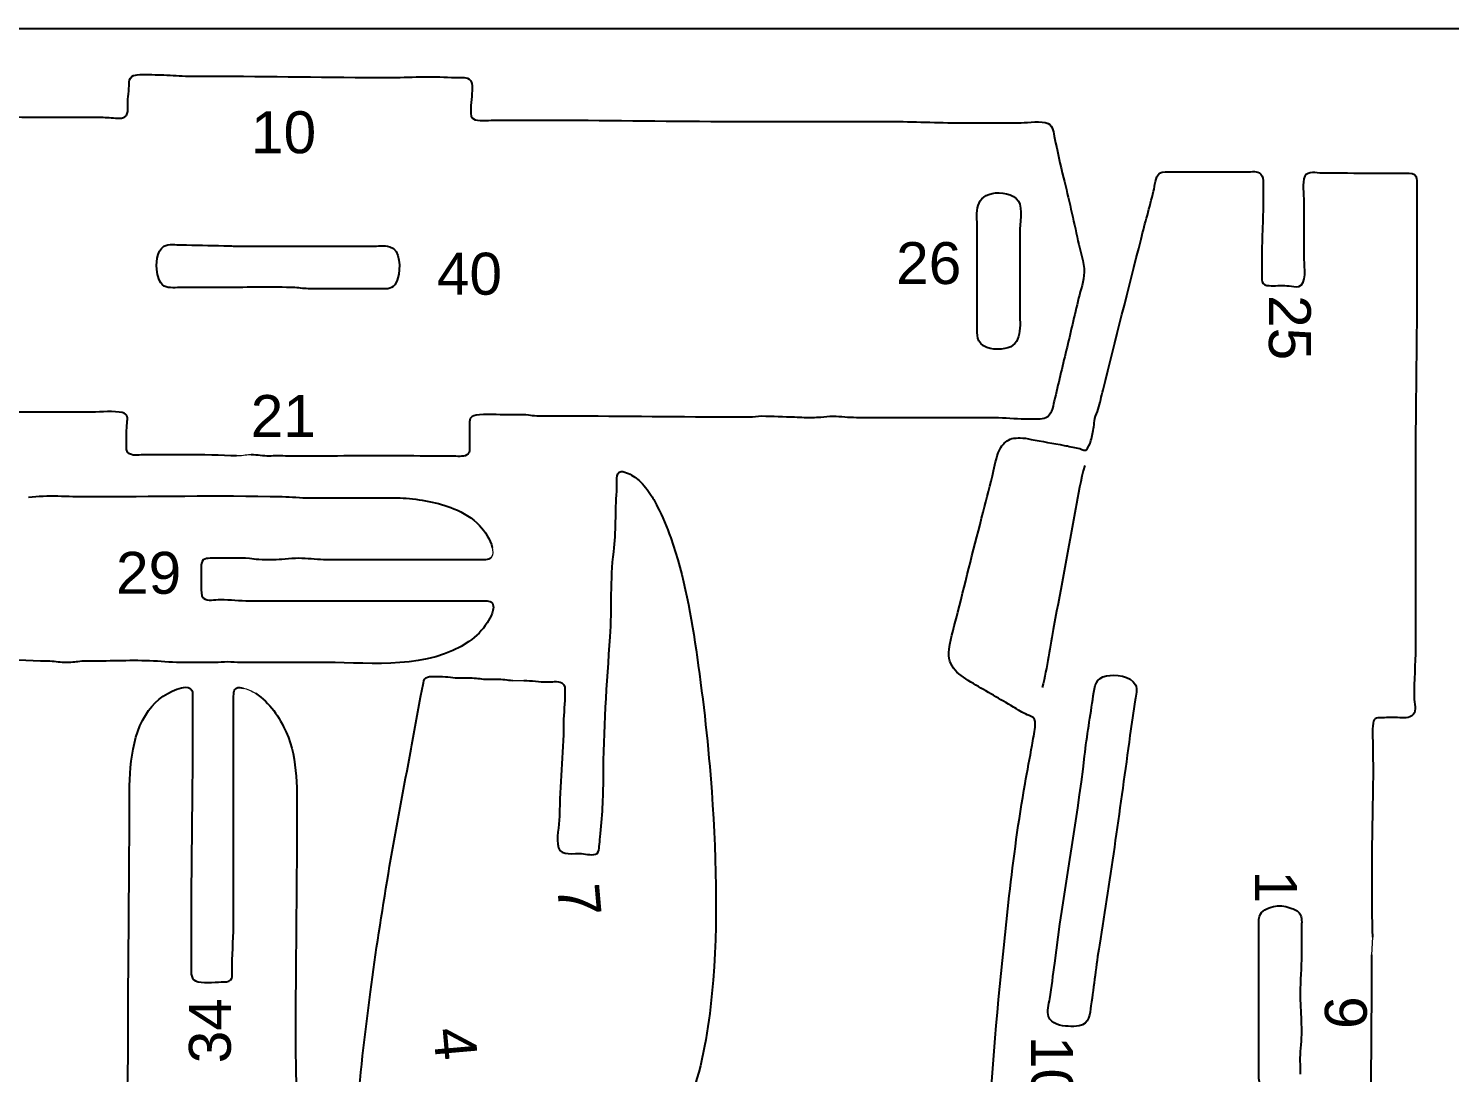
# Model space of a CAD drawing. Header units: millimetres. Extents: x 0 to 300, y 0 to 230.
# Drawn here: x 53.5 to 155.1, y 155.3 to 230 of the extents above; entities that cross this region are included whole.
import ezdxf
from ezdxf.enums import TextEntityAlignment as Align

# ---------------------------------------------------------------- set-up
doc = ezdxf.new("R2010")
doc.units = ezdxf.units.MM
doc.layers.add('Cut', color=7, linetype='Continuous', true_color=0xffffff)
for name, color, linetype, lineweight, true_color in [('Linen', 2, 'Continuous', 25, 0xffff00), ('Stege', 5, 'Continuous', 20, 0x0000ff), ('Text', 1, 'Continuous', 25, 0xff0000)]:
    doc.layers.add(name, color=color, linetype=linetype, lineweight=lineweight, true_color=true_color)
doc.styles.add('textstyle0', font='')
doc.styles.add('textstyle1', font='')
doc.styles.add('textstyle2', font='')
doc.styles.add('textstyle20', font='')
doc.styles.add('textstyle21', font='')
doc.styles.add('textstyle22', font='')
doc.styles.add('textstyle23', font='')
doc.styles.add('textstyle24', font='')
doc.styles.add('textstyle26', font='')
doc.styles.add('textstyle27', font='')
doc.styles.add('textstyle3', font='')
doc.styles.add('textstyle5', font='')
doc.styles.get('textstyle0').set_extended_font_data('Arial')
doc.styles.get('textstyle1').set_extended_font_data('Arial')
doc.styles.get('textstyle2').set_extended_font_data('Arial')
doc.styles.get('textstyle20').set_extended_font_data('Arial')
doc.styles.get('textstyle21').set_extended_font_data('Arial')
doc.styles.get('textstyle22').set_extended_font_data('Arial')
doc.styles.get('textstyle23').set_extended_font_data('Arial')
doc.styles.get('textstyle24').set_extended_font_data('Arial')
doc.styles.get('textstyle26').set_extended_font_data('Arial')
doc.styles.get('textstyle27').set_extended_font_data('Arial')
doc.styles.get('textstyle3').set_extended_font_data('Arial')
doc.styles.get('textstyle5').set_extended_font_data('Arial')

msp = doc.modelspace()

# ---------------------------------------------------------------- linework, layer by layer
at = {"layer": 'Cut'}
msp.add_line((0, 230), (300, 230), dxfattribs=at)
for points in [[(87, 223.44), (90.34, 223.44)], [(103.09, 223.35), (114.77, 223.35)], [(135.21, 219.74), (137.27, 219.74)], [(149.64, 219.64), (151.79, 219.64)], [(144.73, 213.46), (144.73, 217.58)], [(152.78, 217.48), (152.78, 211.2)], [(121.35, 209.9), (121.35, 215.5)], [(75.62, 214.42), (78.07, 214.42)], [(124.39, 215.4), (124.39, 209.8)], [(67.28, 211.47), (64.63, 211.47)], [(78.47, 211.37), (75.62, 211.37)], [(58.06, 202.54), (52.66, 202.54)], [(64.63, 199.5), (61.88, 199.5)], [(81.96, 189.05), (85.3, 189.05)], [(68.18, 166.2), (68.18, 177.97), (68.18, 181.6)], [(65.14, 166.49), (65.14, 162.96)], [(144.53, 165.57), (144.53, 163.71)], [(141.49, 155.37), (141.49, 157.14), (141.49, 164.1)]]:
    msp.add_lwpolyline(points, dxfattribs=at)
for points in [[(60.81, 226.45), (60.93, 226.64), (61.11, 226.66), (61.29, 226.68)], [(61.29, 226.68), (61.75, 226.72), (62.48, 226.69), (62.96, 226.68)], [(62.96, 226.68), (63.57, 226.67), (64.14, 226.61), (64.73, 226.59)], [(60.63, 225.11), (60.66, 225.37), (60.7, 225.65), (60.71, 225.9)], [(60.71, 225.9), (60.71, 226.08), (60.69, 226.28), (60.81, 226.45)], [(64.73, 226.59), (65.29, 226.56), (65.92, 226.58), (66.49, 226.58)], [(66.49, 226.58), (70.75, 226.58), (75.01, 226.49), (79.25, 226.49)], [(79.25, 226.49), (80.75, 226.49), (82.28, 226.6), (83.76, 226.49)], [(83.76, 226.49), (84.02, 226.48), (84.31, 226.49), (84.55, 226.48)], [(84.55, 226.48), (84.71, 226.48), (84.86, 226.48), (85.01, 226.38)], [(85.01, 226.38), (85.24, 226.23), (85.23, 225.93), (85.24, 225.7)], [(85.24, 225.7), (85.24, 225.3), (85.13, 224.53), (85.14, 224.13)], [(60.51, 223.78), (60.7, 224.06), (60.59, 224.75), (60.63, 225.11)], [(38.23, 223.74), (45.11, 223.74), (51.97, 223.64), (58.84, 223.64)], [(58.84, 223.64), (59.23, 223.64), (59.64, 223.58), (60.02, 223.58)], [(60.02, 223.58), (60.22, 223.58), (60.39, 223.61), (60.51, 223.78)], [(85.14, 224.13), (85.14, 223.85), (85.11, 223.57), (85.45, 223.47)], [(85.45, 223.47), (85.91, 223.34), (86.46, 223.44), (87, 223.44)], [(90.34, 223.44), (94.6, 223.44), (98.83, 223.35), (103.09, 223.35)], [(114.77, 223.35), (116.46, 223.35), (118.19, 223.25), (119.87, 223.25)], [(119.87, 223.25), (121.4, 223.25), (122.96, 223.25), (124.49, 223.25)], [(124.49, 223.25), (125.04, 223.25), (125.92, 223.42), (126.42, 223.19)], [(126.42, 223.19), (126.77, 223.03), (126.8, 222.5), (126.87, 222.17)], [(126.87, 222.17), (127.09, 221.22), (127.28, 220.26), (127.51, 219.32)], [(133.96, 218.36), (134.06, 218.72), (134.07, 219.4), (134.38, 219.64)], [(134.38, 219.64), (134.6, 219.8), (134.96, 219.74), (135.21, 219.74)], [(137.27, 219.74), (138.38, 219.74), (139.5, 219.74), (140.61, 219.74)], [(140.61, 219.74), (140.99, 219.74), (141.38, 219.83), (141.63, 219.58)], [(141.63, 219.58), (141.8, 219.41), (141.78, 219.16), (141.79, 218.95)], [(144.79, 219.43), (144.97, 219.85), (145.59, 219.67), (146, 219.67)], [(146, 219.67), (147.21, 219.67), (148.42, 219.64), (149.64, 219.64)], [(151.79, 219.64), (152.04, 219.64), (152.41, 219.7), (152.62, 219.54)], [(152.62, 219.54), (152.79, 219.4), (152.77, 219.15), (152.78, 218.95)], [(127.51, 219.32), (127.89, 217.83), (128.22, 216.31), (128.55, 214.81)], [(141.79, 218.95), (141.79, 218.59), (141.79, 218.15), (141.79, 217.78)], [(144.73, 217.58), (144.73, 218.17), (144.57, 218.92), (144.79, 219.43)], [(152.78, 218.95), (152.78, 218.47), (152.78, 217.97), (152.78, 217.48)], [(121.35, 215.5), (121.35, 216.62), (121.05, 217.9), (122.42, 218.19)], [(122.42, 218.19), (123, 218.32), (123.96, 218.2), (124.29, 217.64)], [(124.29, 217.64), (124.6, 217.1), (124.39, 216.01), (124.39, 215.4)], [(133.06, 214.93), (133.36, 216.09), (133.66, 217.21), (133.96, 218.36)], [(141.79, 217.78), (141.79, 216.26), (141.69, 214.77), (141.69, 213.26)], [(62.71, 212.55), (62.61, 213.1), (62.68, 214.08), (63.2, 214.41)], [(63.2, 214.41), (63.51, 214.62), (64.07, 214.51), (64.43, 214.51)], [(64.43, 214.51), (65.45, 214.51), (66.46, 214.47), (67.48, 214.45)], [(67.48, 214.45), (67.87, 214.44), (68.18, 214.43), (68.55, 214.42)], [(68.55, 214.42), (68.95, 214.41), (69.32, 214.42), (69.73, 214.42)], [(69.73, 214.42), (71.69, 214.42), (73.66, 214.42), (75.62, 214.42)], [(78.07, 214.42), (78.47, 214.42), (78.96, 214.49), (79.34, 214.38)], [(128.55, 214.81), (128.71, 214.09), (129.01, 213.3), (128.99, 212.55)], [(130.34, 204.14), (131.23, 207.74), (132.16, 211.33), (133.06, 214.93)], [(79.34, 214.38), (80.15, 214.16), (80.1, 212.78), (79.93, 212.16)], [(144.33, 211.54), (144.96, 211.7), (144.73, 212.95), (144.73, 213.46)], [(63.36, 211.5), (62.93, 211.63), (62.79, 212.16), (62.71, 212.55)], [(128.99, 212.55), (128.98, 211.93), (128.74, 211.29), (128.59, 210.69)], [(141.69, 213.26), (141.69, 212.95), (141.68, 212.58), (141.69, 212.28)], [(64.63, 211.47), (64.24, 211.47), (63.74, 211.4), (63.36, 211.5)], [(72.28, 211.47), (70.62, 211.49), (68.95, 211.47), (67.28, 211.47)], [(73.36, 211.38), (73.02, 211.39), (72.65, 211.47), (72.28, 211.47)], [(73.95, 211.37), (73.75, 211.37), (73.57, 211.37), (73.36, 211.38)], [(75.62, 211.37), (75.08, 211.37), (74.49, 211.37), (73.95, 211.37)], [(79.59, 211.53), (79.3, 211.29), (78.82, 211.37), (78.47, 211.37)], [(79.93, 212.16), (79.87, 211.93), (79.78, 211.69), (79.59, 211.53)], [(141.69, 212.28), (141.69, 212.1), (141.67, 211.9), (141.79, 211.75)], [(141.79, 211.75), (141.93, 211.58), (142.18, 211.6), (142.37, 211.59)], [(142.37, 211.59), (142.77, 211.59), (143.24, 211.62), (143.65, 211.58)], [(143.65, 211.58), (143.88, 211.56), (144.1, 211.49), (144.33, 211.54)], [(128.59, 210.69), (128.3, 209.44), (128.01, 208.2), (127.71, 206.96)], [(152.78, 211.2), (152.78, 207.1), (152.68, 203.04), (152.68, 198.94)], [(121.35, 208.43), (121.34, 208.92), (121.35, 209.41), (121.35, 209.9)], [(124.39, 209.8), (124.39, 208.76), (124.64, 207.32), (123.31, 207.09)], [(121.46, 207.65), (121.33, 207.89), (121.35, 208.17), (121.35, 208.43)], [(123.31, 207.09), (122.69, 206.98), (121.78, 207.04), (121.46, 207.65)], [(127.71, 206.96), (127.42, 205.75), (127.14, 204.54), (126.85, 203.33)], [(126.85, 203.33), (126.75, 202.89), (126.65, 202.29), (126.25, 202.13)], [(130, 202.76), (130.13, 203.19), (130.23, 203.69), (130.34, 204.14)], [(60.21, 202.51), (59.67, 202.66), (58.68, 202.54), (58.06, 202.54)], [(60.56, 201.76), (60.61, 202.12), (60.63, 202.4), (60.21, 202.51)], [(85.53, 202.33), (85.03, 202.25), (85.05, 202), (85.04, 201.56)], [(87.79, 202.35), (87.15, 202.35), (86.1, 202.42), (85.53, 202.33)], [(89.26, 202.33), (88.8, 202.37), (88.26, 202.35), (87.79, 202.35)], [(89.85, 202.26), (89.64, 202.27), (89.46, 202.31), (89.26, 202.33)], [(90.44, 202.25), (90.23, 202.25), (90.06, 202.24), (89.85, 202.26)], [(91.03, 202.25), (90.82, 202.25), (90.64, 202.25), (90.44, 202.25)], [(92.69, 202.25), (92.12, 202.25), (91.58, 202.25), (91.03, 202.25)], [(105.06, 202.18), (100.95, 202.18), (96.81, 202.25), (92.69, 202.25)], [(105.94, 202.25), (105.64, 202.25), (105.35, 202.18), (105.06, 202.18)], [(108.29, 202.18), (107.52, 202.19), (106.73, 202.24), (105.94, 202.25)], [(111.04, 202.24), (110.74, 202.25), (110.46, 202.18), (110.16, 202.16)], [(112.71, 202.15), (112.14, 202.15), (111.6, 202.21), (111.04, 202.24)], [(129.76, 202.08), (129.81, 202.32), (129.93, 202.53), (130, 202.76)], [(60.51, 200.29), (60.51, 200.7), (60.52, 201.36), (60.56, 201.76)], [(85.04, 201.56), (85.03, 201.2), (85.04, 200.65), (85.04, 200.29)], [(108.98, 202.15), (108.74, 202.15), (108.54, 202.17), (108.29, 202.18)], [(109.57, 202.15), (109.36, 202.15), (109.2, 202.15), (108.98, 202.15)], [(110.16, 202.16), (109.96, 202.15), (109.77, 202.15), (109.57, 202.15)], [(113.89, 202.15), (113.49, 202.15), (113.12, 202.15), (112.71, 202.15)], [(115.46, 202.15), (114.93, 202.15), (114.41, 202.15), (113.89, 202.15)], [(116.24, 202.15), (115.97, 202.15), (115.72, 202.15), (115.46, 202.15)], [(122.33, 202.15), (120.31, 202.15), (118.26, 202.15), (116.24, 202.15)], [(124.49, 202.05), (123.77, 202.06), (123.07, 202.15), (122.33, 202.15)], [(125.07, 202.05), (124.85, 202.05), (124.69, 202.05), (124.49, 202.05)], [(126.25, 202.13), (125.94, 202), (125.48, 202.05), (125.07, 202.05)], [(129.48, 200.51), (129.56, 200.81), (129.64, 201.17), (129.69, 201.49)], [(129.69, 201.49), (129.72, 201.69), (129.71, 201.87), (129.76, 202.08)], [(60.74, 199.56), (60.48, 199.69), (60.51, 200.04), (60.51, 200.29)], [(85.04, 200.29), (85.04, 199.94), (85.15, 199.56), (84.73, 199.43)], [(123.04, 200.02), (123.23, 200.31), (123.49, 200.55), (123.83, 200.65)], [(123.83, 200.65), (124.02, 200.7), (124.22, 200.7), (124.42, 200.7)], [(124.42, 200.7), (124.68, 200.7), (124.94, 200.66), (125.2, 200.6)], [(125.2, 200.6), (125.97, 200.46), (126.79, 200.31), (127.56, 200.17)], [(129.13, 199.82), (129.28, 200.02), (129.4, 200.21), (129.48, 200.51)], [(61.88, 199.5), (61.43, 199.5), (61.1, 199.38), (60.74, 199.56)], [(68.38, 199.41), (67.32, 199.46), (65.98, 199.5), (64.63, 199.5)], [(70.71, 199.4), (70.31, 199.4), (69.87, 199.48), (69.44, 199.49)], [(71.3, 199.42), (71.09, 199.42), (70.93, 199.41), (70.71, 199.4)], [(72.09, 199.4), (71.83, 199.4), (71.56, 199.42), (71.3, 199.42)], [(74.25, 199.4), (73.51, 199.4), (72.81, 199.4), (72.09, 199.4)], [(81.51, 199.4), (79.09, 199.46), (76.66, 199.4), (74.25, 199.4)], [(83.67, 199.4), (82.93, 199.4), (82.24, 199.38), (81.51, 199.4)], [(84.73, 199.43), (84.42, 199.34), (84.01, 199.4), (83.67, 199.4)], [(122.52, 198.35), (122.65, 198.9), (122.74, 199.53), (123.04, 200.02)], [(127.56, 200.17), (127.87, 200.11), (128.23, 200.04), (128.54, 199.98)], [(128.54, 199.98), (128.72, 199.94), (128.9, 199.79), (129.13, 199.82)], [(95.58, 196.88), (95.61, 197.21), (95.46, 198.05), (95.75, 198.24)], [(95.75, 198.24), (95.91, 198.35), (96.13, 198.27), (96.28, 198.21)], [(96.28, 198.21), (96.61, 198.09), (96.91, 197.87), (97.17, 197.65)], [(121.78, 195.4), (122.04, 196.38), (122.27, 197.37), (122.52, 198.35)], [(152.68, 198.94), (152.68, 195.5), (152.68, 192.05), (152.68, 188.63)], [(97.17, 197.65), (97.5, 197.35), (97.79, 196.97), (98.04, 196.59)], [(53.51, 196.46), (54.87, 196.64), (56.36, 196.5), (57.73, 196.5)], [(57.73, 196.5), (62.36, 196.5), (67.02, 196.62), (71.66, 196.5)], [(71.66, 196.5), (72.33, 196.49), (72.94, 196.41), (73.62, 196.41)], [(73.62, 196.41), (73.97, 196.41), (74.17, 196.41), (74.51, 196.41)], [(74.51, 196.41), (74.75, 196.41), (74.95, 196.41), (75.19, 196.41)], [(75.19, 196.41), (75.62, 196.41), (76.04, 196.41), (76.47, 196.41)], [(76.47, 196.41), (77.24, 196.41), (77.98, 196.41), (78.72, 196.41)], [(78.72, 196.41), (79.25, 196.41), (79.75, 196.43), (80.29, 196.4)], [(80.29, 196.4), (81.49, 196.31), (82.79, 196.1), (83.93, 195.63)], [(95.36, 192.56), (95.55, 193.98), (95.45, 195.45), (95.58, 196.88)], [(98.04, 196.59), (98.21, 196.33), (98.33, 196.08), (98.47, 195.8)], [(83.93, 195.63), (84.6, 195.35), (85.26, 194.99), (85.76, 194.44)], [(98.47, 195.8), (98.84, 195.08), (99.15, 194.32), (99.43, 193.55)], [(119.97, 188.24), (120.56, 190.63), (121.15, 193.02), (121.78, 195.4)], [(85.76, 194.44), (86.16, 194), (86.55, 193.45), (86.66, 192.87)], [(99.43, 193.55), (100.41, 190.81), (100.9, 187.87), (101.32, 185.01)], [(66.36, 192.08), (66.2, 192.07), (66.02, 192.05), (65.93, 191.86)], [(66.95, 192.09), (66.76, 192.09), (66.55, 192.1), (66.36, 192.08)], [(69.31, 192.08), (68.54, 192.13), (67.72, 192.09), (66.95, 192.09)], [(69.99, 192), (69.75, 192.01), (69.56, 192.06), (69.31, 192.08)], [(72.84, 192.09), (72.52, 192.09), (72.16, 192.07), (71.86, 192.03)], [(74.6, 191.99), (74.02, 192.01), (73.44, 192.07), (72.84, 192.09)], [(86.6, 192.15), (86.39, 191.91), (86.03, 191.99), (85.69, 191.99)], [(95.1, 186.48), (95.24, 188.5), (95.1, 190.56), (95.36, 192.56)], [(65.93, 191.86), (65.84, 191.69), (65.87, 191.49), (65.87, 191.3)], [(65.87, 191.3), (65.87, 190.95), (65.87, 190.38), (65.87, 190.03)], [(70.97, 191.99), (70.67, 191.99), (70.29, 191.98), (69.99, 192)], [(71.86, 192.03), (71.54, 191.99), (71.32, 191.99), (70.97, 191.99)], [(75.29, 191.99), (75.05, 191.99), (74.85, 191.99), (74.6, 191.99)], [(76.08, 191.99), (75.78, 191.99), (75.58, 191.99), (75.29, 191.99)], [(77.06, 191.99), (76.7, 191.99), (76.42, 191.99), (76.08, 191.99)], [(82.65, 191.99), (80.81, 191.99), (78.88, 191.99), (77.06, 191.99)], [(85.69, 191.99), (84.68, 191.99), (83.66, 191.99), (82.65, 191.99)], [(65.87, 190.03), (65.87, 189.79), (65.82, 189.41), (66.03, 189.24)], [(66.03, 189.24), (66.35, 188.99), (66.8, 189.15), (67.24, 189.14)], [(67.24, 189.14), (67.94, 189.13), (68.61, 189.05), (69.31, 189.05)], [(69.31, 189.05), (69.6, 189.05), (69.88, 189.05), (70.19, 189.05)], [(70.19, 189.05), (70.41, 189.05), (70.65, 189.05), (70.88, 189.05)], [(70.88, 189.05), (71.15, 189.05), (71.37, 189.05), (71.66, 189.05)], [(71.66, 189.05), (72.23, 189.05), (72.85, 189.05), (73.43, 189.05)], [(73.43, 189.05), (76.26, 189.05), (79.12, 189.05), (81.96, 189.05)], [(85.3, 189.05), (85.58, 189.05), (85.91, 189.06), (86.18, 189.04)], [(86.18, 189.04), (86.35, 189.04), (86.49, 189.04), (86.61, 188.94)], [(86.66, 188.16), (86.58, 187.92), (86.45, 187.7), (86.31, 187.48)], [(86.61, 188.94), (86.83, 188.77), (86.75, 188.41), (86.66, 188.16)], [(119.34, 185.59), (119.46, 186.48), (119.75, 187.38), (119.97, 188.24)], [(152.68, 188.63), (152.68, 188.37), (152.68, 188.11), (152.68, 187.85)], [(86.31, 187.48), (85.96, 186.93), (85.55, 186.51), (85, 186.14)], [(152.68, 187.85), (152.68, 187.13), (152.68, 186.41), (152.68, 185.69)], [(54.88, 184.73), (52.13, 184.76), (49.27, 184.97), (46.83, 186.4)], [(85, 186.14), (82.07, 184.11), (78.19, 184.63), (74.8, 184.63)], [(94.62, 176.37), (94.63, 179.74), (94.87, 183.13), (95.1, 186.48)], [(101.32, 185.01), (101.77, 181.82), (102.14, 178.6), (102.36, 175.39)], [(121.08, 183.12), (120.07, 183.72), (119.17, 184.28), (119.34, 185.59)], [(152.68, 185.69), (152.68, 184.51), (152.57, 183.34), (152.59, 182.16)], [(56.06, 184.63), (55.67, 184.64), (55.33, 184.72), (54.88, 184.73)], [(57.04, 184.69), (56.73, 184.65), (56.37, 184.62), (56.06, 184.63)], [(58.22, 184.73), (57.83, 184.73), (57.42, 184.74), (57.04, 184.69)], [(62.73, 184.72), (61.26, 184.82), (59.7, 184.73), (58.22, 184.73)], [(64.89, 184.63), (64.19, 184.63), (63.44, 184.67), (62.73, 184.72)], [(66.85, 184.63), (66.18, 184.62), (65.53, 184.63), (64.89, 184.63)], [(67.74, 184.67), (67.46, 184.68), (67.14, 184.63), (66.85, 184.63)], [(68.72, 184.63), (68.35, 184.63), (68.07, 184.66), (67.74, 184.67)], [(69.7, 184.63), (69.33, 184.63), (69.08, 184.63), (68.72, 184.63)], [(74.8, 184.63), (73.13, 184.63), (71.36, 184.63), (69.7, 184.63)], [(64.45, 182.82), (64.62, 182.86), (64.9, 182.92), (65.08, 182.78)], [(81.55, 182.16), (81.6, 182.45), (81.66, 182.77), (81.72, 183.05)], [(81.72, 183.05), (81.76, 183.22), (81.77, 183.42), (81.92, 183.53)], [(81.92, 183.53), (82.07, 183.65), (82.28, 183.63), (82.45, 183.63)], [(82.45, 183.63), (82.74, 183.64), (83.04, 183.65), (83.33, 183.62)], [(83.33, 183.62), (83.57, 183.6), (83.78, 183.55), (84.02, 183.54)], [(84.02, 183.54), (84.38, 183.53), (84.71, 183.54), (85.1, 183.54)], [(85.1, 183.54), (85.49, 183.53), (85.82, 183.46), (86.18, 183.44)], [(86.18, 183.44), (86.45, 183.43), (86.68, 183.44), (86.96, 183.44)], [(86.96, 183.44), (87.44, 183.44), (87.71, 183.38), (88.14, 183.35)], [(88.93, 183.34), (89.48, 183.34), (90.04, 183.25), (90.59, 183.24)], [(90.59, 183.24), (90.92, 183.24), (91.35, 183.33), (91.64, 183.18)], [(91.64, 183.18), (91.91, 183.05), (91.87, 182.71), (91.87, 182.46)], [(123.93, 181.45), (122.98, 182.01), (122.03, 182.56), (121.08, 183.12)], [(129.64, 182.26), (129.75, 182.97), (129.81, 183.53), (130.6, 183.68)], [(130.6, 183.68), (131.2, 183.8), (132.31, 183.7), (132.66, 183.03)], [(132.66, 183.03), (132.82, 182.72), (132.68, 182.29), (132.63, 181.96)], [(62.1, 181.21), (62.65, 181.98), (63.57, 182.6), (64.45, 182.82)], [(65.08, 182.78), (65.31, 182.6), (65.24, 182.3), (65.24, 182)], [(65.24, 182), (65.24, 181.03), (65.24, 180.02), (65.24, 179.05)], [(68.18, 181.6), (68.18, 181.85), (68.17, 182.15), (68.19, 182.39)], [(68.19, 182.39), (68.2, 182.53), (68.21, 182.68), (68.34, 182.78)], [(68.34, 182.78), (68.51, 182.9), (68.72, 182.84), (68.87, 182.8)], [(69.75, 182.43), (70.77, 181.76), (71.46, 180.72), (71.94, 179.64)], [(80.78, 177.94), (81.05, 179.35), (81.28, 180.76), (81.55, 182.16)], [(91.87, 182.46), (91.87, 181.74), (91.77, 181.02), (91.77, 180.3)], [(129.02, 177.94), (129.19, 179.38), (129.44, 180.82), (129.64, 182.26)], [(132.63, 181.96), (132.51, 181.11), (132.38, 180.26), (132.27, 179.41)], [(152.59, 182.16), (152.59, 181.93), (152.65, 181.69), (152.66, 181.47)], [(60.73, 174.54), (60.73, 176.75), (60.78, 179.35), (62.1, 181.21)], [(124.91, 180.9), (124.6, 181.04), (124.23, 181.27), (123.93, 181.45)], [(125.44, 180.56), (125.33, 180.77), (125.09, 180.82), (124.91, 180.9)], [(152.52, 180.91), (152.25, 180.59), (151.8, 180.69), (151.4, 180.69)], [(152.66, 181.47), (152.67, 181.28), (152.66, 181.08), (152.52, 180.91)], [(91.77, 180.3), (91.77, 178.08), (91.49, 175.85), (91.48, 173.63)], [(125.27, 178.72), (125.34, 179.12), (125.44, 179.61), (125.48, 180)], [(125.48, 180), (125.5, 180.19), (125.52, 180.38), (125.44, 180.56)], [(149.65, 180.29), (149.56, 179.76), (149.64, 179.16), (149.64, 178.62)], [(150.32, 180.68), (150, 180.68), (149.72, 180.71), (149.65, 180.29)], [(150.91, 180.69), (150.71, 180.69), (150.53, 180.69), (150.32, 180.68)], [(151.4, 180.69), (151.23, 180.69), (151.08, 180.69), (150.91, 180.69)], [(65.24, 179.05), (65.24, 174.88), (65.14, 170.68), (65.14, 166.49)], [(71.94, 179.64), (72.81, 177.69), (72.7, 175.35), (72.7, 173.26)], [(132.27, 179.41), (131.58, 174.4), (130.89, 169.38), (130.08, 164.4)], [(77.96, 161.07), (78.71, 166.72), (79.7, 172.35), (80.78, 177.94)], [(124.77, 175.98), (124.93, 176.89), (125.12, 177.81), (125.27, 178.72)], [(126.89, 163.12), (127.48, 168.07), (128.47, 172.99), (129.02, 177.94)], [(149.64, 178.62), (149.64, 177.45), (149.66, 176.27), (149.63, 175.09)], [(94.39, 172.15), (94.55, 173.52), (94.61, 175), (94.62, 176.37)], [(123.64, 167.93), (123.94, 170.61), (124.3, 173.32), (124.77, 175.98)], [(102.36, 175.39), (102.71, 170.26), (102.85, 165.1), (102.28, 159.99)], [(149.63, 175.09), (149.54, 171.3), (149.54, 167.51), (149.6, 164.99)], [(60.63, 156.78), (60.63, 162.7), (60.73, 168.64), (60.73, 174.54)], [(72.7, 173.26), (72.7, 168.12), (72.6, 163), (72.6, 157.86)], [(91.48, 173.63), (91.47, 172.9), (91.22, 172.08), (91.41, 171.38)], [(94.32, 171.47), (94.34, 171.68), (94.37, 171.93), (94.39, 172.15)], [(91.41, 171.38), (91.57, 170.78), (92.57, 171.01), (93.05, 170.96)], [(93.05, 170.96), (93.23, 170.94), (93.45, 170.9), (93.64, 170.89)], [(93.64, 170.89), (93.85, 170.88), (94.01, 170.86), (94.17, 170.98)], [(94.17, 170.98), (94.32, 171.1), (94.31, 171.32), (94.32, 171.47)], [(122.27, 153.11), (122.61, 158.06), (123.08, 163), (123.64, 167.93)], [(141.59, 166.63), (141.79, 166.97), (142.29, 167.13), (142.67, 167.2)], [(142.67, 167.2), (143.08, 167.27), (143.47, 167.19), (143.85, 167.04)], [(143.85, 167.04), (144.1, 166.94), (144.36, 166.82), (144.47, 166.55)], [(68.08, 162.96), (68.08, 164.04), (68.18, 165.12), (68.18, 166.2)], [(141.49, 165.87), (141.49, 166.12), (141.46, 166.41), (141.59, 166.63)], [(141.49, 164.1), (141.49, 164.69), (141.49, 165.28), (141.49, 165.87)], [(144.47, 166.55), (144.59, 166.26), (144.53, 165.88), (144.53, 165.57)], [(130.08, 164.4), (129.85, 162.96), (129.69, 161.52), (129.48, 160.08)], [(144.53, 163.71), (144.53, 162.79), (144.44, 161.87), (144.44, 160.96)], [(149.54, 163.71), (149.54, 157.79), (149.44, 151.88), (149.44, 145.95)], [(65.14, 162.96), (65.14, 162.59), (65.06, 162.03), (65.45, 161.86)], [(68.08, 162.37), (68.09, 162.56), (68.08, 162.76), (68.08, 162.96)], [(126.53, 160.57), (126.66, 161.42), (126.78, 162.27), (126.89, 163.12)], [(65.45, 161.86), (65.93, 161.64), (66.77, 161.78), (67.3, 161.78)], [(67.3, 161.78), (67.53, 161.78), (67.84, 161.75), (67.98, 161.94)], [(67.98, 161.94), (68.09, 162.07), (68.08, 162.23), (68.08, 162.37)], [(76.56, 142.62), (76.56, 148.76), (77.16, 154.98), (77.96, 161.07)], [(126.45, 159.3), (126.3, 159.68), (126.48, 160.17), (126.53, 160.57)], [(144.44, 160.96), (144.44, 159.65), (144.62, 158.35), (144.46, 157.04)], [(102.28, 159.99), (102, 157.5), (101.48, 154.96), (100.56, 152.63)], [(129.48, 160.08), (129.39, 159.48), (129.36, 158.76), (128.64, 158.63)], [(127.85, 158.61), (127.33, 158.62), (126.66, 158.75), (126.45, 159.3)], [(128.64, 158.63), (128.38, 158.58), (128.11, 158.6), (127.85, 158.61)], [(72.6, 157.86), (72.6, 154.45), (72.83, 150.93), (72.37, 147.55)], [(60.91, 146.97), (60.38, 150.18), (60.63, 153.53), (60.63, 156.78)], [(144.46, 157.04), (144.39, 156.42), (144.44, 155.79), (144.43, 155.17)], [(141.61, 154.41), (141.44, 154.69), (141.49, 155.06), (141.49, 155.37)]]:
    msp.add_open_spline(points, degree=3, dxfattribs=at)
at = {"layer": 'Linen'}
for points in [[(129.03, 198.74), (128.74, 197.71), (128.57, 196.65), (128.38, 195.6)], [(128.38, 195.6), (127.88, 192.82), (127.35, 190.04), (126.83, 187.26)], [(126.83, 187.26), (126.56, 185.79), (126.36, 184.29), (125.99, 182.84)]]:
    msp.add_open_spline(points, degree=3, dxfattribs=at)
at = {"layer": 'Stege'}
msp.add_line((149.6, 164.99), (149.54, 163.71), dxfattribs=at)
for points in [[(69.44, 199.49), (69.17, 199.5), (68.92, 199.42), (68.38, 199.41)], [(86.66, 192.87), (86.7, 192.65), (86.76, 192.33), (86.6, 192.15)], [(88.14, 183.35), (88.41, 183.33), (88.66, 183.34), (88.93, 183.34)], [(68.87, 182.8), (69.14, 182.74), (69.5, 182.59), (69.75, 182.43)]]:
    msp.add_open_spline(points, degree=3, dxfattribs=at)

# ---------------------------------------------------------------- texts
at = {"layer": 'Text'}
for s, style, p in [('10', 'textstyle22', (71.75, 222.57)), ('26', 'textstyle21', (117.88, 213.21)), ('40', 'textstyle23', (85.04, 212.45)), ('21', 'textstyle20', (71.73, 202.27)), ('29', 'textstyle26', (62.1, 191.05))]:
    msp.add_text(s, height=3, dxfattribs=dict(at, style=style)).set_placement(p, align=Align.MIDDLE_CENTER)
for s, rotation, style, p in [('25', 270, 'textstyle1', (143.7, 208.59)), ('7', 275, 'textstyle27', (92.9, 167.65)), ('1', 270, 'textstyle2', (142.7, 168.59)), ('9', 270, 'textstyle3', (147.7, 159.59)), ('34', 90, 'textstyle5', (66.48, 158.29)), ('4', 275, 'textstyle24', (84.04, 157.37)), ('10', 270, 'textstyle0', (126.7, 155.59))]:
    msp.add_text(s, height=3, rotation=rotation, dxfattribs=dict(at, style=style)).set_placement(p, align=Align.MIDDLE_CENTER)

doc.saveas('drawing.dxf')
